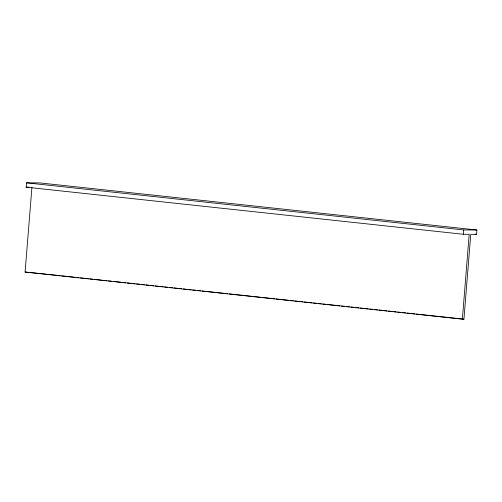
<?xml version="1.0" encoding="UTF-8"?>
<svg xmlns="http://www.w3.org/2000/svg" width="502" height="502" viewBox="0 0 502 502"><rect width="100%" height="100%" fill="white"/><g stroke="black" fill="none" stroke-linecap="round" stroke-linejoin="round"><path stroke-width="0.75" d="M462.367 319.159L469.194 234.302L463.409 234.277L26.148 187.171L26.493 182.835L39.633 182.891L476.9 230.004L476.549 234.334L470.769 234.308L463.942 319.165L462.367 319.159L25.1 272.046L31.927 187.196M463.409 234.277L463.76 229.941L476.9 230.004M26.148 187.171L29.034 187.183M25.1 272.046L46.165 274.155M26.493 182.835L463.76 229.941M474.992 234.164L476.549 234.334M47.721 274.324L60.19 275.667M61.752 275.836L74.221 277.179M75.783 277.349L78.902 277.681M80.458 277.851L88.252 278.692M89.814 278.855L92.926 279.194M94.489 279.363L102.282 280.204M103.839 280.367L106.957 280.706M108.52 280.875L111.639 281.208M113.195 281.377L120.988 282.218M122.551 282.388L125.663 282.72M127.226 282.89L130.344 283.222M131.9 283.392L135.019 283.73M136.575 283.894L139.694 284.232M141.257 284.402L144.375 284.734M145.931 284.904L149.05 285.243M150.606 285.406L153.725 285.745M155.281 285.914L158.4 286.247M159.962 286.416L163.081 286.749M164.637 286.918L167.756 287.257M169.312 287.42L172.431 287.759M173.993 287.928L177.106 288.261M178.668 288.43L181.787 288.769M183.343 288.932L186.462 289.271M188.018 289.441L191.136 289.773M192.699 289.943L195.818 290.275M197.374 290.445L200.493 290.783M202.049 290.947L227.77 293.72M229.332 293.89L260.507 297.247M262.069 297.416L274.538 298.759M276.1 298.928L288.568 300.271M290.125 300.441L293.243 300.773M294.806 300.943L302.599 301.784M304.156 301.953L307.274 302.286M308.837 302.455L311.949 302.788M313.512 302.957L316.63 303.296M318.186 303.459L321.305 303.798M322.861 303.967L325.98 304.3M327.542 304.469L335.336 305.31M336.892 305.48L340.011 305.812M341.567 305.982L344.686 306.314M346.248 306.484L349.367 306.822M350.923 306.986L354.042 307.324M355.598 307.494L358.717 307.826M360.279 307.996L363.392 308.335M364.954 308.498L368.073 308.837M369.629 309.006L372.748 309.339M374.304 309.508L377.422 309.841M378.985 310.01L382.104 310.349M383.66 310.512L386.778 310.851M388.335 311.02L391.453 311.353M393.016 311.522L396.128 311.861M397.691 312.024L400.809 312.363M402.366 312.533L405.484 312.865M407.04 313.035L410.159 313.367M411.722 313.537L414.84 313.875M416.396 314.045L463.942 319.165"/></g></svg>
